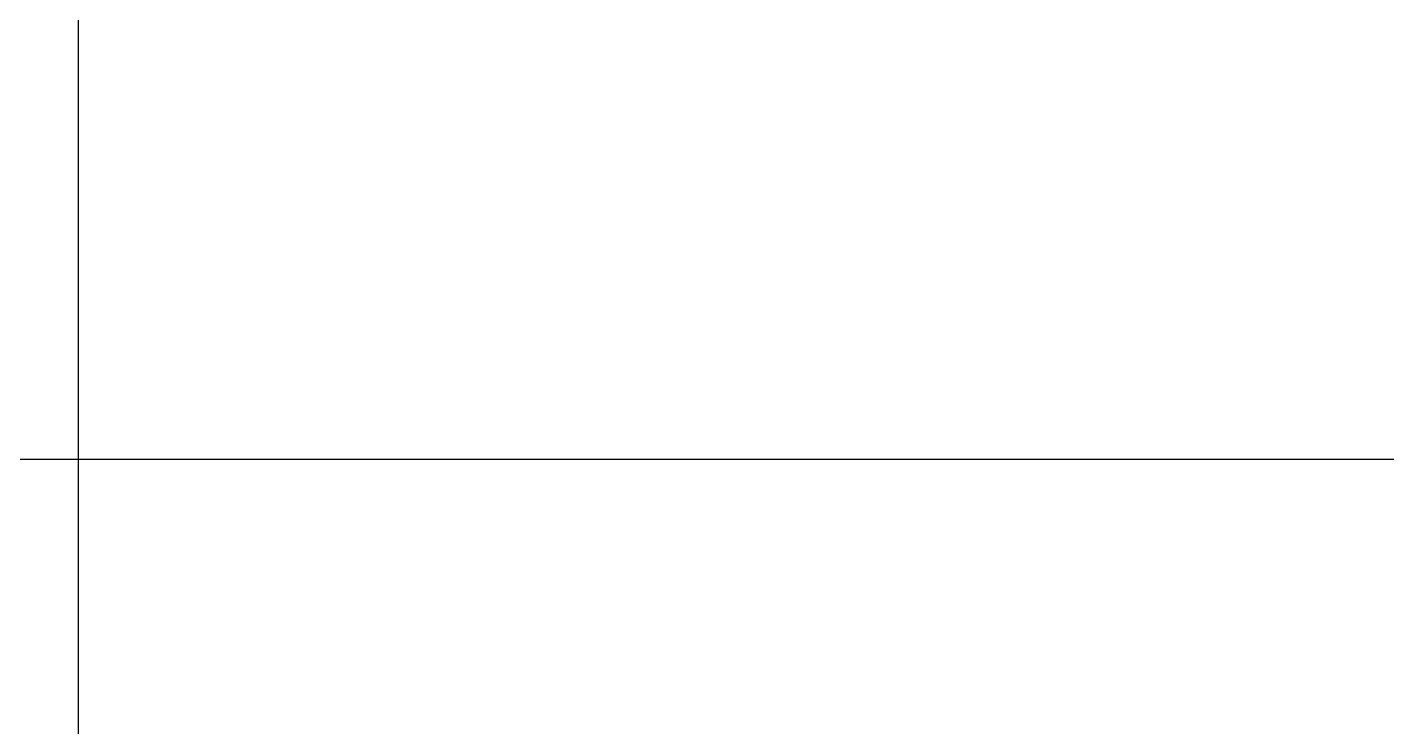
# Model space of a CAD drawing. Extents: x 43627 to 1359545, y -692302 to -50983.
# Drawn here: x 58485 to 59606, y -107714 to -107136 of the extents above; entities that cross this region are included whole.
import ezdxf
from ezdxf.enums import TextEntityAlignment as Align

# ---------------------------------------------------------------- set-up
doc = ezdxf.new("R2010")
doc.units = 0
doc.header["$LTSCALE"] = 1000
doc.header["$MEASUREMENT"] = 0
doc.layers.add('图签目录', color=255, linetype='Continuous')
doc.layers.add('标准图签', color=7, linetype='Continuous')
doc.styles.get("Standard").update_dxf_attribs({"font": 'gbenor.shx', "bigfont": 'gbcbig.shx'})
doc.styles.add('宋体', font='宋体.ttf', dxfattribs={"width": 0.8})

# ---------------------------------------------------------------- blocks, each defined once
blk = doc.blocks.new('ztwj01')
for p, q in [((14900, 2500), (14900, 500)), ((12900, 1500), (41500, 1500))]:
    blk.add_line(p, q)
at = {"layer": '图签目录', "style": '宋体', "width": 0.8}
for tag, p in [('图纸编号', (40208.3, 2013)), ('图纸时间', (32025.4, 1027.6)), ('设计号', (35900, 1000))]:
    blk.add_attdef(tag, text='', height=300, dxfattribs=at).set_placement(p, align=Align.MIDDLE)
at = {"layer": '图签目录', "lineweight": 30, "width": 0.8, "flags": 104}
for tag, p in [('工程名称', (25900, 1992)), ('图纸名称', (33900, 2000)), ('建设单位', (17900, 1966.4))]:
    blk.add_attdef(tag, text='', height=300, dxfattribs=at).set_placement(p, align=Align.MIDDLE_CENTER)
at = {"layer": '图签目录', "style": '宋体', "width": 0.8}
for tag, p in [('65', (37896.6, 864.2)), ('3', (40196.8, 846.9))]:
    blk.add_attdef(tag, text='', height=300, dxfattribs=at).set_placement(p, align=Align.CENTER)

msp = doc.modelspace()

# ---------------------------------------------------------------- block references
at = {"layer": '标准图签'}
msp.add_blockref('ztwj01', (43626.5, -108992.6), dxfattribs=at)

doc.saveas('drawing.dxf')
